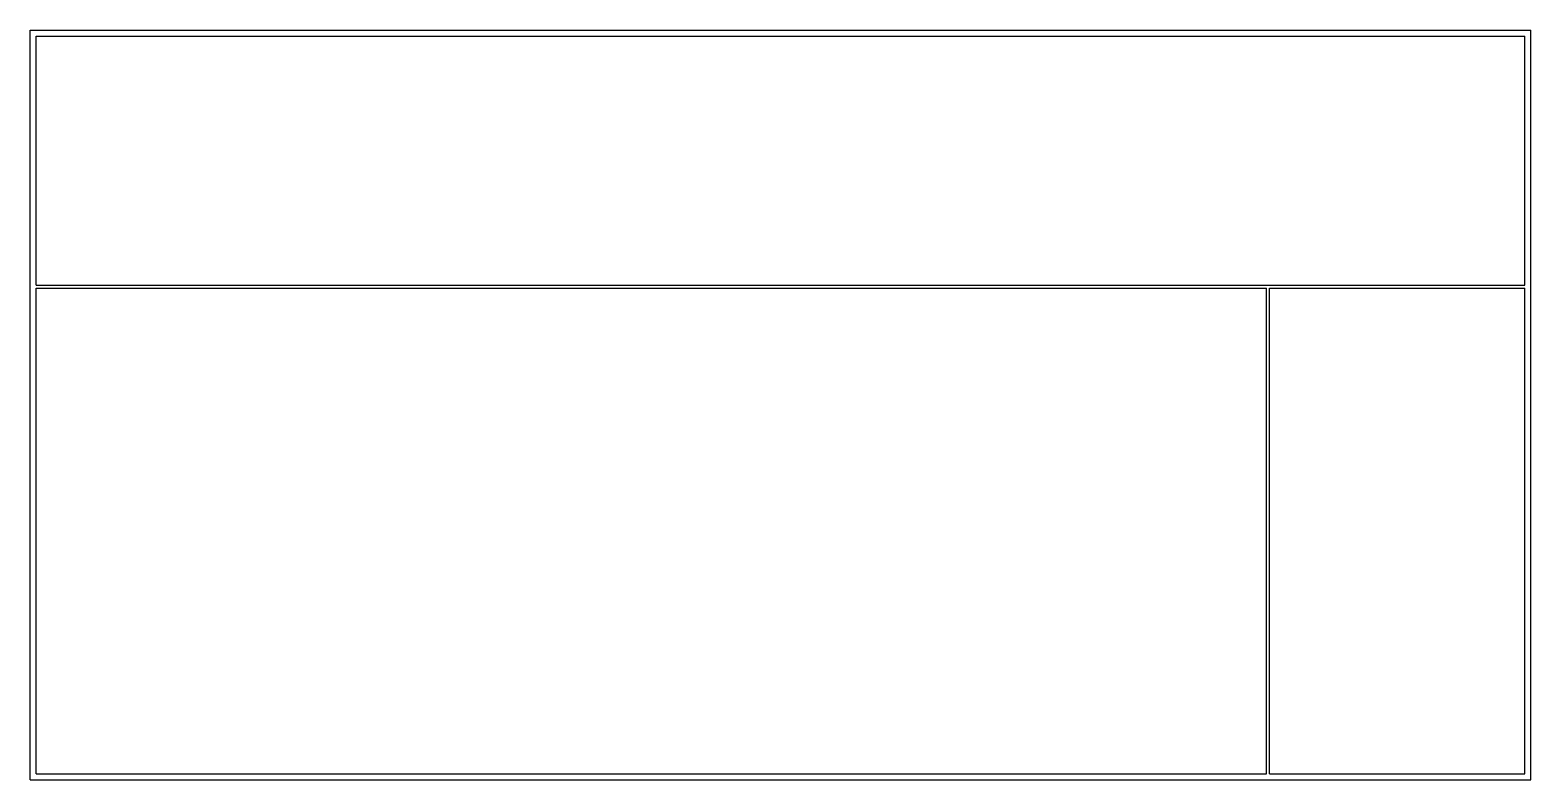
# Model space of a CAD drawing. Extents: x -122 to 122, y -61 to 61.
import ezdxf

# ---------------------------------------------------------------- set-up
doc = ezdxf.new("R2010")
doc.units = 0

msp = doc.modelspace()

# ---------------------------------------------------------------- linework, layer by layer
for p, q in [((-122, -61), (-122, 61)), ((-122, 61), (122, 61)), ((122, -61), (122, 61)), ((-121, 19.5), (-121, 60)), ((-121, 60), (121, 60)), ((121, 19.5), (121, 60)), ((-121, 19.5), (121, 19.5)), ((-121, -60), (-121, 19)), ((-121, 19), (79, 19)), ((79, -60), (79, 19)), ((79.5, -60), (79.5, 19)), ((79.5, 19), (121, 19)), ((121, -60), (121, 19)), ((-121, -60), (79, -60)), ((79.5, -60), (121, -60)), ((-122, -61), (122, -61))]:
    msp.add_line(p, q)

doc.saveas('drawing.dxf')
